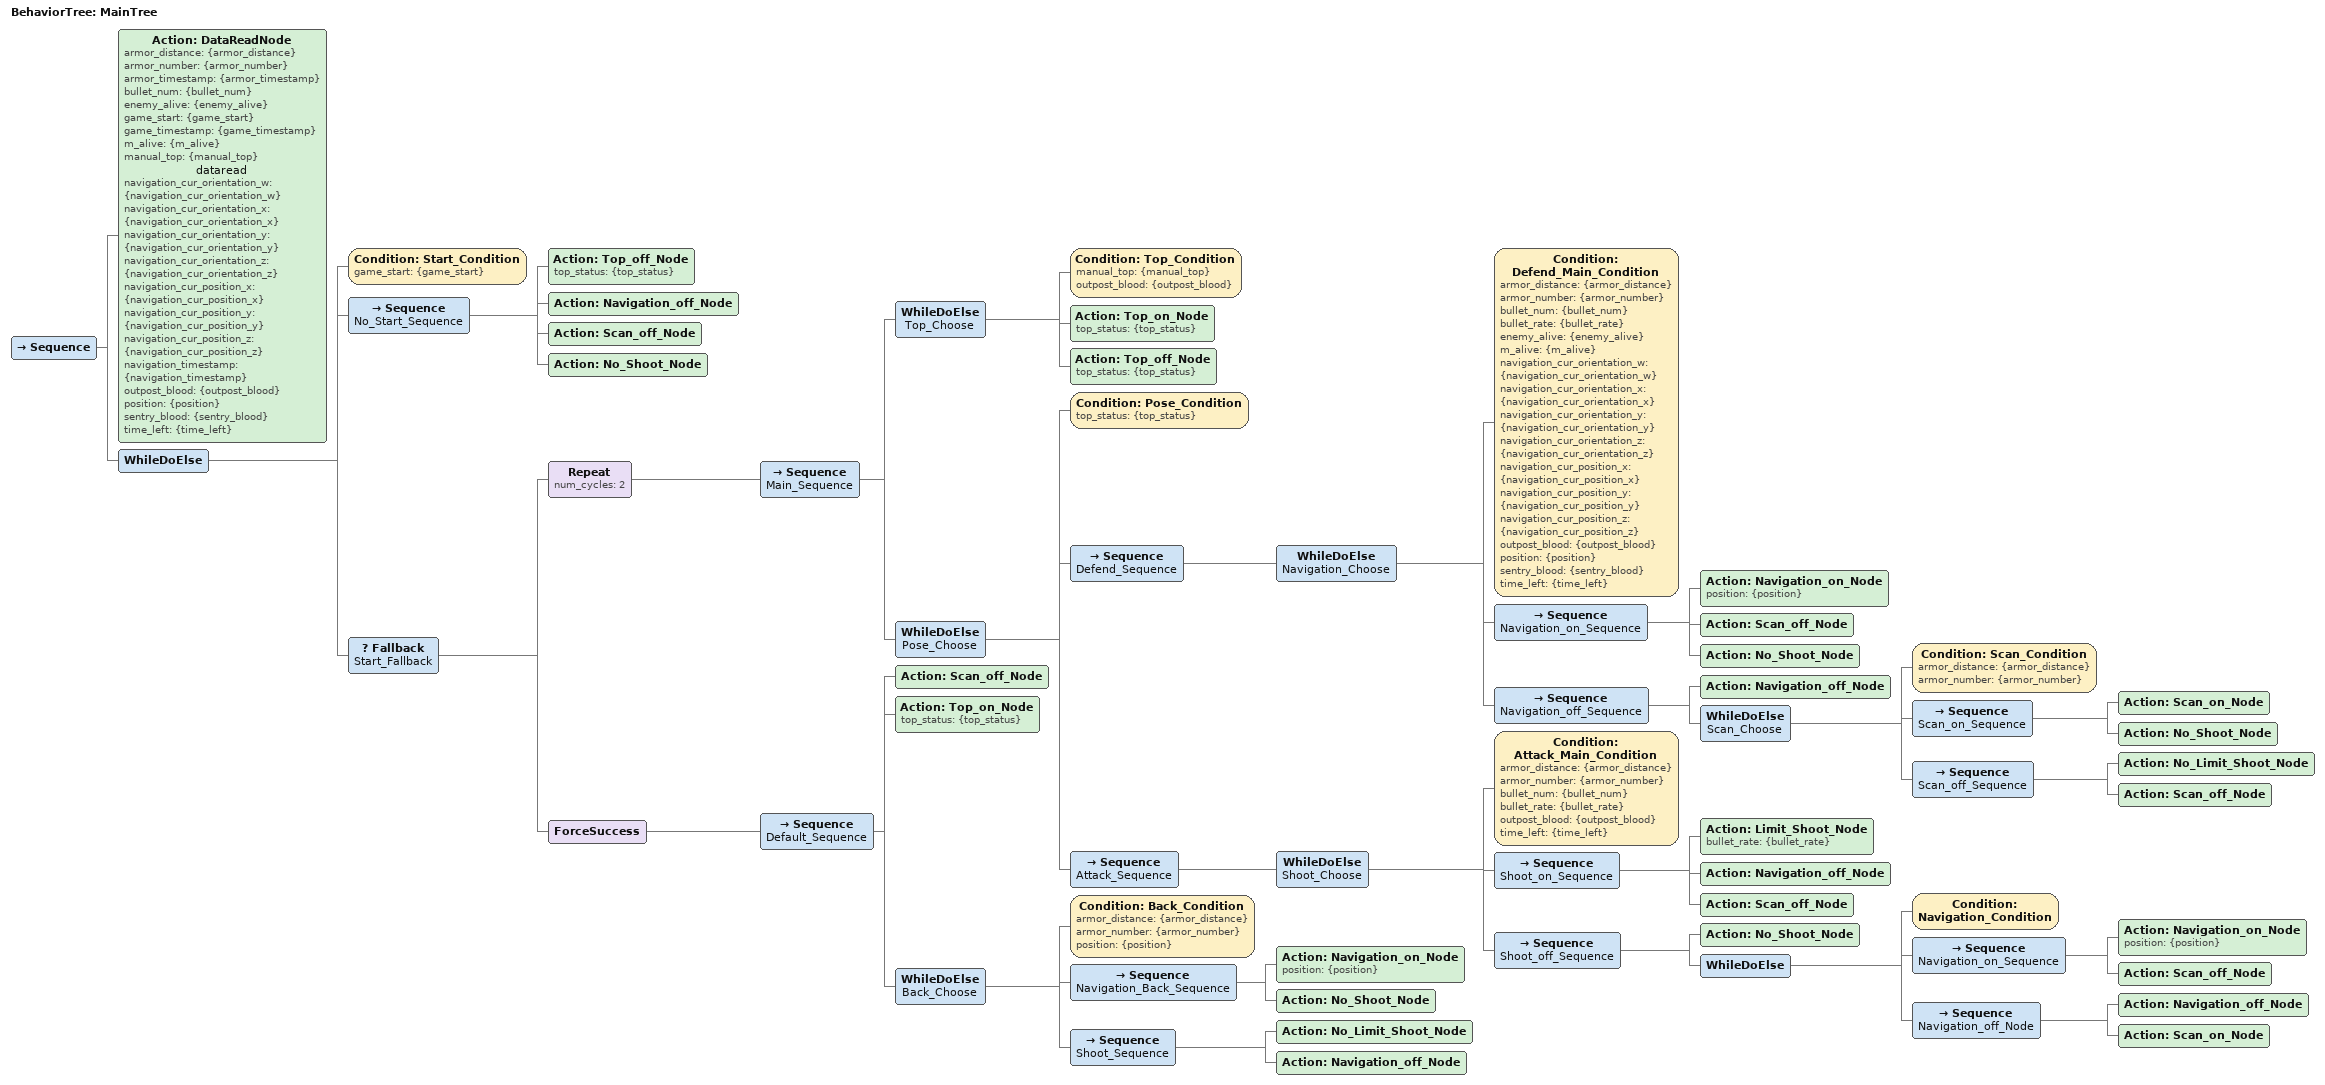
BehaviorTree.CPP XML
<?xml version="1.0"?>
<root main_tree_to_execute="MainTree">
    <BehaviorTree ID="MainTree">
        <Sequence>
            <Action ID="DataReadNode" armor_distance="{armor_distance}" armor_number="{armor_number}" armor_timestamp="{armor_timestamp}" bullet_num="{bullet_num}" enemy_alive="{enemy_alive}" game_start="{game_start}" game_timestamp="{game_timestamp}" m_alive="{m_alive}" manual_top="{manual_top}" name="dataread" navigation_cur_orientation_w="{navigation_cur_orientation_w}" navigation_cur_orientation_x="{navigation_cur_orientation_x}" navigation_cur_orientation_y="{navigation_cur_orientation_y}" navigation_cur_orientation_z="{navigation_cur_orientation_z}" navigation_cur_position_x="{navigation_cur_position_x}" navigation_cur_position_y="{navigation_cur_position_y}" navigation_cur_position_z="{navigation_cur_position_z}" navigation_timestamp="{navigation_timestamp}" outpost_blood="{outpost_blood}" position="{position}" sentry_blood="{sentry_blood}" time_left="{time_left}"/>
            <WhileDoElse>
                <Condition ID="Start_Condition" game_start="{game_start}"/>
                <Sequence name="No_Start_Sequence">
                    <Action ID="Top_off_Node" top_status="{top_status}"/>
                    <Action ID="Navigation_off_Node"/>
                    <Action ID="Scan_off_Node"/>
                    <Action ID="No_Shoot_Node"/>
                </Sequence>
                <Fallback name="Start_Fallback">
                    <Repeat num_cycles="2">
                        <Sequence name="Main_Sequence">
                            <WhileDoElse name="Top_Choose">
                                <Condition ID="Top_Condition" manual_top="{manual_top}" outpost_blood="{outpost_blood}"/>
                                <Action ID="Top_on_Node" top_status="{top_status}"/>
                                <Action ID="Top_off_Node" top_status="{top_status}"/>
                            </WhileDoElse>
                            <WhileDoElse name="Pose_Choose">
                                <Condition ID="Pose_Condition" top_status="{top_status}"/>
                                <Sequence name="Defend_Sequence">
                                    <WhileDoElse name="Navigation_Choose">
                                        <Condition ID="Defend_Main_Condition" armor_distance="{armor_distance}" armor_number="{armor_number}" bullet_num="{bullet_num}" bullet_rate="{bullet_rate}" enemy_alive="{enemy_alive}" m_alive="{m_alive}" navigation_cur_orientation_w="{navigation_cur_orientation_w}" navigation_cur_orientation_x="{navigation_cur_orientation_x}" navigation_cur_orientation_y="{navigation_cur_orientation_y}" navigation_cur_orientation_z="{navigation_cur_orientation_z}" navigation_cur_position_x="{navigation_cur_position_x}" navigation_cur_position_y="{navigation_cur_position_y}" navigation_cur_position_z="{navigation_cur_position_z}" outpost_blood="{outpost_blood}" position="{position}" sentry_blood="{sentry_blood}" time_left="{time_left}"/>
                                        <Sequence name="Navigation_on_Sequence">
                                            <Action ID="Navigation_on_Node" position="{position}"/>
                                            <Action ID="Scan_off_Node"/>
                                            <Action ID="No_Shoot_Node"/>
                                        </Sequence>
                                        <Sequence name="Navigation_off_Sequence">
                                            <Action ID="Navigation_off_Node"/>
                                            <WhileDoElse name="Scan_Choose">
                                                <Condition ID="Scan_Condition" armor_distance="{armor_distance}" armor_number="{armor_number}"/>
                                                <Sequence name="Scan_on_Sequence">
                                                    <Action ID="Scan_on_Node"/>
                                                    <Action ID="No_Shoot_Node"/>
                                                </Sequence>
                                                <Sequence name="Scan_off_Sequence">
                                                    <Action ID="No_Limit_Shoot_Node"/>
                                                    <Action ID="Scan_off_Node"/>
                                                </Sequence>
                                            </WhileDoElse>
                                        </Sequence>
                                    </WhileDoElse>
                                </Sequence>
                                <Sequence name="Attack_Sequence">
                                    <WhileDoElse name="Shoot_Choose">
                                        <Condition ID="Attack_Main_Condition" armor_distance="{armor_distance}" armor_number="{armor_number}" bullet_num="{bullet_num}" bullet_rate="{bullet_rate}" outpost_blood="{outpost_blood}" time_left="{time_left}"/>
                                        <Sequence name="Shoot_on_Sequence">
                                            <Action ID="Limit_Shoot_Node" bullet_rate="{bullet_rate}"/>
                                            <Action ID="Navigation_off_Node"/>
                                            <Action ID="Scan_off_Node"/>
                                        </Sequence>
                                        <Sequence name="Shoot_off_Sequence">
                                            <Action ID="No_Shoot_Node"/>
                                            <WhileDoElse>
                                                <Condition ID="Navigation_Condition"/>
                                                <Sequence name="Navigation_on_Sequence">
                                                    <Action ID="Navigation_on_Node" position="{position}"/>
                                                    <Action ID="Scan_off_Node"/>
                                                </Sequence>
                                                <Sequence name="Navigation_off_Node">
                                                    <Action ID="Navigation_off_Node"/>
                                                    <Action ID="Scan_on_Node"/>
                                                </Sequence>
                                            </WhileDoElse>
                                        </Sequence>
                                    </WhileDoElse>
                                </Sequence>
                            </WhileDoElse>
                        </Sequence>
                    </Repeat>
                    <ForceSuccess>
                        <Sequence name="Default_Sequence">
                            <Action ID="Scan_off_Node"/>
                            <Action ID="Top_on_Node" top_status="{top_status}"/>
                            <WhileDoElse name="Back_Choose">
                                <Condition ID="Back_Condition" armor_distance="{armor_distance}" armor_number="{armor_number}" position="{position}"/>
                                <Sequence name="Navigation_Back_Sequence">
                                    <Action ID="Navigation_on_Node" position="{position}"/>
                                    <Action ID="No_Shoot_Node"/>
                                </Sequence>
                                <Sequence name="Shoot_Sequence">
                                    <Action ID="No_Limit_Shoot_Node"/>
                                    <Action ID="Navigation_off_Node"/>
                                </Sequence>
                            </WhileDoElse>
                        </Sequence>
                    </ForceSuccess>
                </Fallback>
            </WhileDoElse>
        </Sequence>
    </BehaviorTree>
</root>
